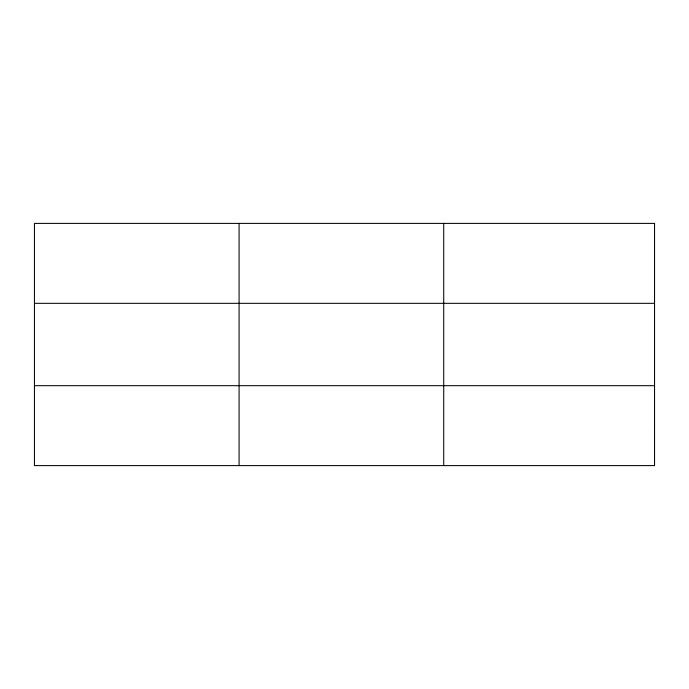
<?xml version="1.0" encoding="UTF-8"?>
<svg xmlns="http://www.w3.org/2000/svg" width="689" height="689" viewBox="0 0 689 689"><rect width="100%" height="100%" fill="white"/><g stroke="black" fill="none" stroke-linecap="round" stroke-linejoin="round"><path stroke-width="1.03" d="M239.083 223.4L239.083 465.6M443.716 223.4L443.716 465.6M34.45 303.324L654.55 303.324M34.45 385.676L654.55 385.676M654.55 425.638L654.55 465.6L34.45 465.6L34.45 223.4L654.55 223.4L654.55 425.638"/></g></svg>
